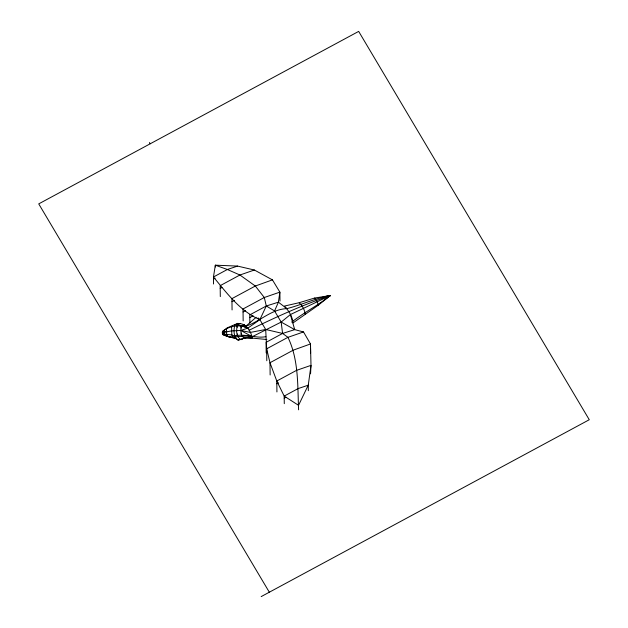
<?xml version="1.0" encoding="UTF-8"?>
<svg xmlns="http://www.w3.org/2000/svg" width="628" height="628" viewBox="0 0 628 628"><rect width="100%" height="100%" fill="white"/><g stroke="black" fill="none" stroke-linecap="round" stroke-linejoin="round"><path stroke-width="0.94" d="M310.562 373.817L310.993 365.37L310.491 343.963L303.52 331.953L294.697 329.629L281.179 322.07L274.577 310.954L266.296 305.993L264.302 297.507L255.321 286.023L239.92 275.009L227.36 269.498L215.333 265.181L213.457 276.995L213.544 284.013M246.482 337.55L252.252 338.115C251.373 332.958 248.398 327.502 243.805 324.645L241.128 326.442C240.689 330.485 240.179 335.588 244.151 338.115L252.252 338.115L266.853 339.512M245.226 326.113L243.805 324.645L240.555 323.585L237.596 324.723C236.104 329.614 235.798 336.702 240.971 339.677L245.517 337.456L243.005 338.602M291.69 322.109C303.952 312.501 318.137 305.365 330.32 295.521L314.612 298.041L299.25 302.688L284.327 306.103C288.739 310.515 292.436 316.661 293.041 322.91L318.317 305.192L330.32 295.521C315.358 298.284 301.566 304.855 286.886 308.638C271.304 309.172 260.235 321.403 245.964 326.152L234.982 324.77C233.459 329.747 233.247 336.726 238.091 340.101L242.165 338.987L238.091 340.101L234.966 338.021L229.887 337.189L227.705 336.176L226.661 334.536L226.512 328.797L227.485 327.745L237.659 323.389L240.555 323.585M274.577 310.954L278.4 302.186L279.876 292.13L272.442 279.876L254.371 270.016L237.533 266.084L215.333 265.181L215.357 266.986M227.783 336.514L229.887 337.189L223.019 334.677L222.304 332.722L231.324 330.925L240.791 330.461L247.817 328.13L259.859 319.644L266.296 305.993L278.4 302.186L286.886 308.638M232.572 325.618L231.614 327.141L231.818 334.944L232.862 337.04L235.194 338.249L230.547 337.291M223.105 332.416L222.304 332.722L222.516 333.978L231.818 334.944L234.77 335.956C245.061 333.287 255.282 338.61 265.84 336.718M245.964 326.152L256.122 317.289M236.261 324.566L237.659 323.389M244.151 338.115L252.236 336.718L281.179 322.07L290.411 314.565L330.32 295.521L324.778 296.738M222.673 332.832L222.453 331.576L227.485 327.745M327.047 297.672L330.32 295.521C302.382 305.09 275.496 317.195 249.088 330.273M213.489 279.044L215.121 278.165M220.2 288.44L221.919 287.514M231.968 301.691L234.472 300.341M243.052 311.983L245.611 310.601M266.296 305.993L249.756 314.903L249.858 322.847M249.795 317.603L253.1 315.821M290.411 314.565L294.697 329.629L282.592 333.444L266.06 342.354L266.186 352.92M276.822 383.794L278.542 382.868M284.209 398.152L285.85 397.273M261.185 596.6L589.268 419.732L358.674 31.4L38.732 203.88L269.326 592.212M328.585 296.44L330.32 295.521L328.601 296.235M225.264 329.457L222.453 331.576L222.516 333.978L223.921 332.102L224.274 329.975C231.622 325.492 239.802 324.456 247.817 328.13L241.607 325.697L241.631 326.584M272.442 279.876L255.321 286.023L231.928 298.63L232.07 309.934M254.371 270.016L239.92 275.009L220.169 285.661L220.302 296.597M303.52 331.953L287.946 337.33L266.664 348.807L266.806 360.747M237.533 266.084L227.36 269.498L213.457 276.995C226.708 292.954 240.273 311.355 259.859 319.644L265.691 329.472L266.664 348.807L269.985 362.725L276.791 381.015L284.186 396.103L284.28 403.663M225.507 331.725L226.716 331.498M223.984 331.301L222.932 331.16L222.516 333.295L222.453 331.576L223.921 332.102L224.392 334.465L226.967 336.255M298.598 409.825C297.586 385.529 298.779 359.703 287.946 337.33L282.592 333.444L265.691 329.472L250.36 332.408L240.791 330.461L252.236 336.718C242.494 334.426 232.439 339.599 223.019 334.677M305.216 314.188C305.004 310.373 301.856 304.737 299.258 302.931M258.053 317.854L259.859 319.644M243.805 324.645L244.896 326.097M149.456 142.532L150.202 143.788M281.179 322.07L282.592 333.444M241.128 326.442L241.176 328.099M241.301 333.076L241.348 334.74M237.125 325.602L237.172 327.282M237.345 333.947L237.384 335.635M318.317 305.192L317.195 301.644L314.612 298.041L314.612 298.504M310.53 346.719L310.491 343.963L293.378 350.11L269.985 362.725L270.134 374.971M310.554 348.564L310.609 353.156M308.332 390.702L308.262 385.192L310.993 365.37L296.542 370.363L276.791 381.015L276.924 391.951M279.986 301.079L279.876 292.13L264.302 297.507L243.02 308.984L243.162 320.932M308.262 385.192L298.543 405.311L284.186 396.103L298.088 388.606L308.262 385.192"/></g></svg>
